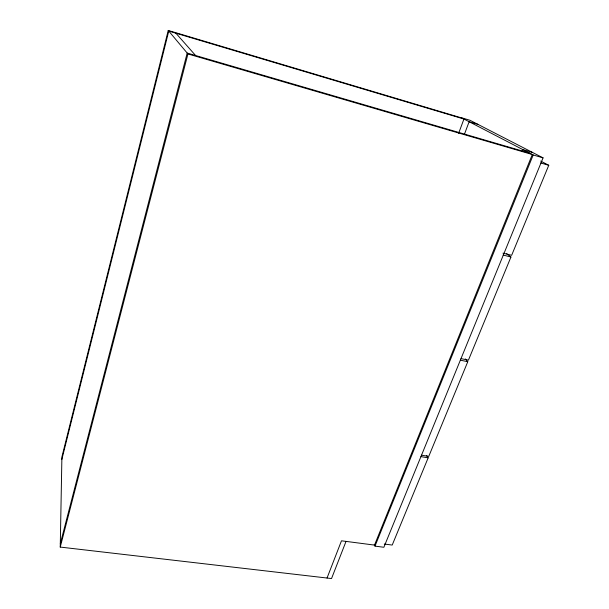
<?xml version="1.0" encoding="UTF-8"?>
<svg xmlns="http://www.w3.org/2000/svg" width="609" height="609" viewBox="0 0 609 609"><rect width="100%" height="100%" fill="white"/><g stroke="black" fill="none" stroke-linecap="round" stroke-linejoin="round"><path stroke-width="0.91" d="M346.034 541.386L331.532 578.55L60.245 547.08L61.905 456.925L168.229 30.45L462.033 118.047M61.859 459.407L168.754 31.074L463.944 119.037L458.63 133.302M60.306 543.738L187.184 53.052L529.678 153.156M60.245 547.08L187.937 53.95L168.229 30.45M464.461 134.178L469.128 121.731L477.844 124.32M327.041 578.025L341.482 540.8L374.505 545.101L532.304 154.519L187.937 53.95M522.096 151.352L522.804 149.586L532.487 152.425M374.999 546.121L533.187 154.975L543.061 157.86L383.876 547.27L374.999 546.121L374.223 544.515M426.643 455.509L428.165 457.831L392.211 545.063L384.287 544.02M465.314 358.922L467.788 361.708L428.759 456.392L421.527 455.189M506.658 253.664L510.951 257.006L468.435 360.147L461.005 358.617M540.701 161.073L548.755 165.29L511.651 255.3L502.981 253.131M420.941 456.628L428.165 457.831M460.366 360.185L467.788 361.708M503.148 255.057L510.951 257.006M540.777 162.976L548.755 165.29M543.061 157.86L469.973 120.27L461.401 117.72L533.187 154.975M175.879 33.198L195.603 55.518"/></g></svg>
